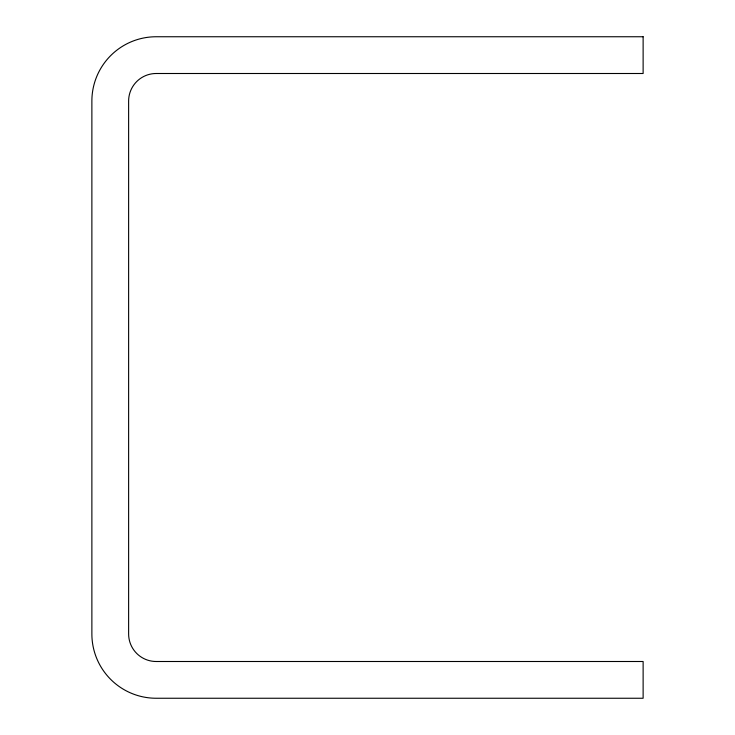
<?xml version="1.0" encoding="UTF-8"?>
<svg xmlns="http://www.w3.org/2000/svg" width="735" height="735" viewBox="0 0 735 735"><rect width="100%" height="100%" fill="white"/><g stroke="black" fill="none" stroke-linecap="round" stroke-linejoin="round"><path stroke-width="1.1" d="M643.125 36.75L156.188 36.75A64.312 64.312 0 0 0 91.875 101.062L91.875 633.938A64.312 64.312 0 0 0 156.188 698.25L643.125 698.25L643.125 661.5L156.188 661.5A27.562 27.562 0 0 1 128.625 633.938L128.625 101.062A27.562 27.562 0 0 1 156.188 73.5L643.125 73.5L643.125 36.75"/></g></svg>
